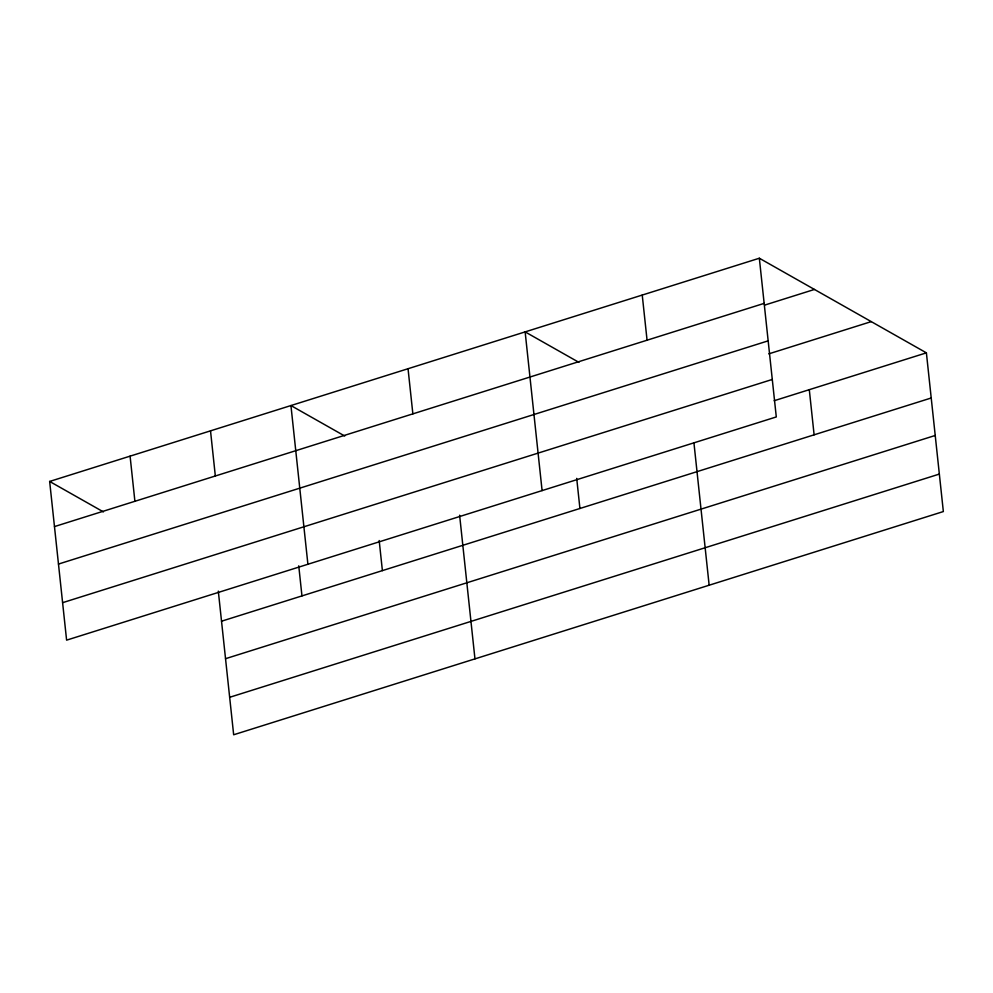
<?xml version="1.0" encoding="UTF-8"?>
<svg xmlns="http://www.w3.org/2000/svg" width="993" height="993" viewBox="0 0 993 993"><rect width="100%" height="100%" fill="white"/><g stroke="black" fill="none" stroke-linecap="round" stroke-linejoin="round"><path stroke-width="1.49" d="M759.335 258.23L776.29 416.936L66.605 640.15L49.65 481.444L759.335 258.23L926.395 352.85L943.35 511.556L233.665 734.77L218.311 591.12M54.478 526.588L764.151 303.374M764.697 305.099L814.459 289.447M58.475 564.061L768.16 340.847M768.805 353.856L871.258 321.62M62.609 602.677L772.281 379.45M774.168 400.725L926.395 352.85M221.538 621.208L931.211 397.994M225.535 658.694L935.22 435.468M229.668 697.297L939.341 474.083M578.919 362.358L525.136 331.885L542.091 490.592M344.732 436.014L290.937 405.554L307.904 564.26M49.65 481.444L103.433 511.904M809.295 389.678L814.111 434.822M693.958 443.064L709.151 585.212M642.235 295.058L647.064 340.202M576.71 478.39L579.924 508.49M459.61 515.218L474.964 658.88M408.036 368.713L412.865 413.87M379.177 540.527L382.392 570.615M298.744 565.824L301.959 595.912M210.516 430.85L215.332 475.995M130.083 456.147L134.899 501.291"/></g></svg>
